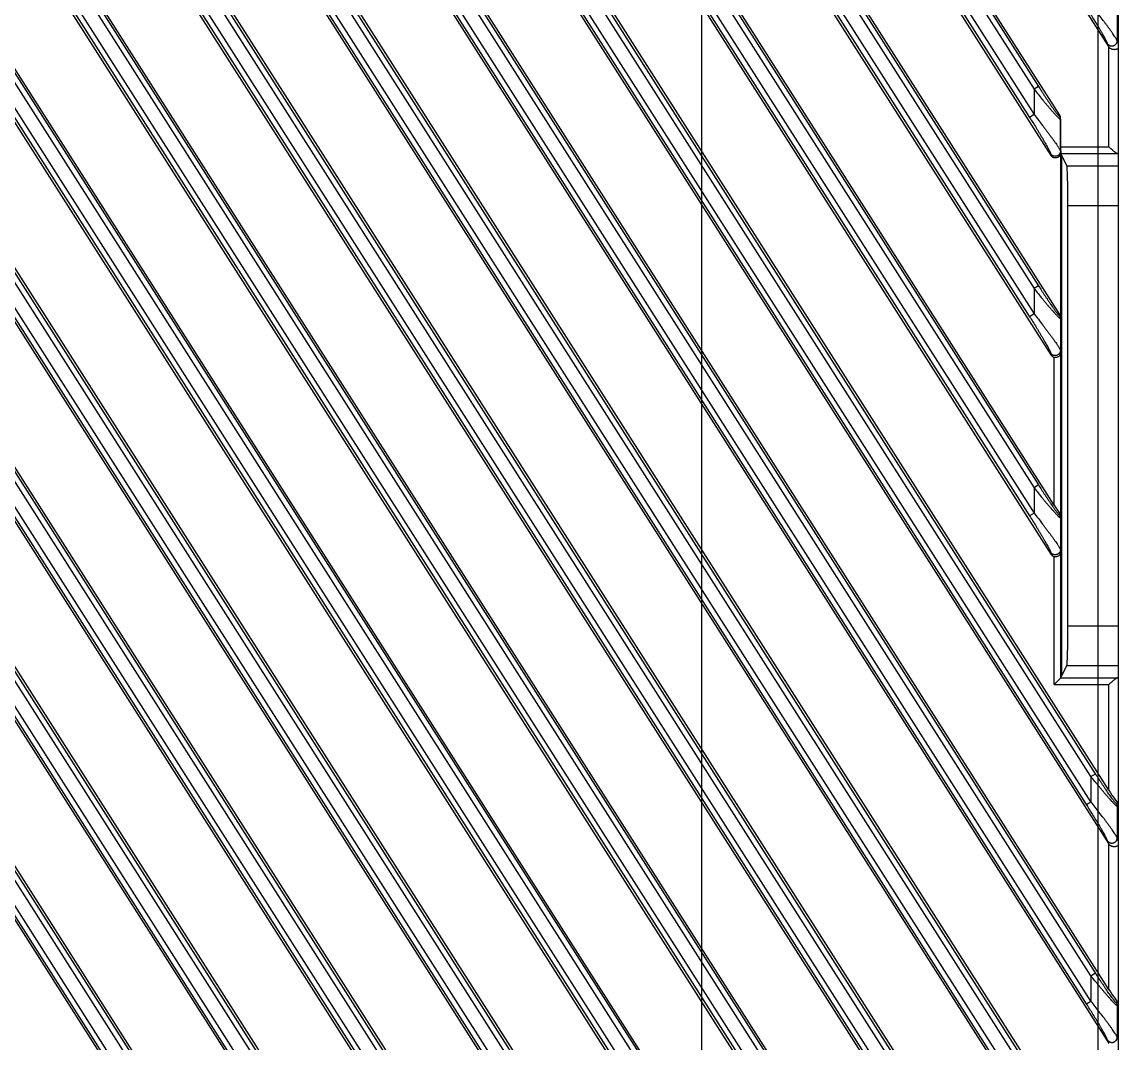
# Model space of a CAD drawing. Header units: millimetres. Extents: x 562 to 17351, y 2396 to 6995.
# Drawn here: x 15055.9 to 15138.8, y 4704 to 4781.3 of the extents above; entities that cross this region are included whole.
import ezdxf

# ---------------------------------------------------------------- set-up
doc = ezdxf.new("R2010")
doc.units = ezdxf.units.MM

# ---------------------------------------------------------------- blocks, each defined once
blk = doc.blocks.new('DTGCNV')
at = {"color": 7, "linetype": 'Continuous'}
for p, q in [((13316.618, 5010.197), (13316.618, 4672.697)), ((13136.217, 5009.497), (13315.884, 4727.477)), ((13315.918, 4731.517), (13138.825, 5009.497)), ((13145.821, 5009.497), (13315.884, 4742.552)), ((13315.918, 4746.593), (13148.429, 5009.497)), ((13155.425, 5009.497), (13315.884, 4757.628)), ((13311.784, 4768.157), (13158.034, 5009.497)), ((13165.029, 5009.497), (13311.536, 4779.528)), ((13311.784, 4783.233), (13167.638, 5009.497)), ((13174.633, 5009.497), (13311.536, 4794.603)), ((13241.862, 5009.497), (13311.536, 4900.131)), ((13312.208, 4903.17), (13244.47, 5009.497)), ((13251.466, 5009.497), (13315.884, 4908.381)), ((13314.903, 4732.763), (13139.328, 5008.36)), ((13314.903, 4747.839), (13148.933, 5008.36)), ((13314.903, 4762.914), (13158.537, 5008.36)), ((13168.141, 5008.36), (13310.593, 4784.754)), ((13177.745, 5008.36), (13310.593, 4799.829)), ((13244.973, 5008.36), (13310.593, 4905.357)), ((13314.231, 4730.419), (13137.436, 5007.932)), ((13314.567, 4730.633), (13137.772, 5008.146)), ((13314.567, 4732.549), (13138.992, 5008.146)), ((13314.231, 4745.494), (13147.04, 5007.932)), ((13314.567, 4745.708), (13147.376, 5008.146)), ((13314.567, 4747.625), (13148.596, 5008.146)), ((13314.231, 4760.57), (13156.644, 5007.932)), ((13314.567, 4760.784), (13156.98, 5008.146)), ((13314.567, 4762.7), (13158.201, 5008.146)), ((13166.248, 5007.932), (13309.921, 4782.41)), ((13166.584, 5008.146), (13310.257, 4782.624)), ((13167.805, 5008.146), (13310.257, 4784.54)), ((13175.852, 5007.932), (13309.921, 4797.485)), ((13176.188, 5008.146), (13310.257, 4797.699)), ((13177.409, 5008.146), (13310.257, 4799.615)), ((13243.081, 5007.932), (13309.921, 4903.013)), ((13243.417, 5008.146), (13310.257, 4903.227)), ((13244.637, 5008.146), (13310.257, 4905.143)), ((13129.327, 5005.237), (13315.884, 4712.401)), ((13315.918, 4716.442), (13131.855, 5005.363)), ((13311.784, 4798.308), (13179.875, 5005.363)), ((13186.951, 5005.237), (13312.75, 4807.772)), ((13315.271, 4807.911), (13189.48, 5005.363)), ((13196.556, 5005.237), (13315.884, 4817.929)), ((13315.918, 4821.969), (13199.084, 5005.363)), ((13206.16, 5005.237), (13315.884, 4833.005)), ((13315.918, 4837.045), (13208.688, 5005.363)), ((13215.764, 5005.237), (13315.884, 4848.08)), ((13315.918, 4852.12), (13218.292, 5005.363)), ((13225.368, 5005.237), (13311.536, 4869.98)), ((13311.784, 4873.685), (13227.896, 5005.363)), ((13234.972, 5005.237), (13311.536, 4885.056)), ((13312.208, 4888.095), (13238.093, 5004.433)), ((13314.231, 4715.344), (13130.577, 5003.622)), ((13314.567, 4715.558), (13130.913, 5003.836)), ((13314.567, 4717.474), (13132.134, 5003.836)), ((13314.903, 4717.688), (13132.47, 5004.051)), ((13188.202, 5003.622), (13312.118, 4809.113)), ((13188.538, 5003.836), (13312.454, 4809.327)), ((13313.675, 4809.327), (13189.758, 5003.836)), ((13314.011, 4809.541), (13190.094, 5004.051)), ((13314.231, 4820.871), (13197.806, 5003.622)), ((13314.567, 4821.085), (13198.142, 5003.836)), ((13314.567, 4823.001), (13199.362, 5003.836)), ((13314.903, 4823.216), (13199.698, 5004.051)), ((13314.231, 4835.947), (13207.41, 5003.622)), ((13314.567, 4836.161), (13207.746, 5003.836)), ((13314.567, 4838.077), (13208.966, 5003.836)), ((13314.903, 4838.291), (13209.302, 5004.051)), ((13314.231, 4851.022), (13217.014, 5003.622)), ((13314.567, 4851.236), (13217.35, 5003.836)), ((13314.567, 4853.152), (13218.571, 5003.836)), ((13314.903, 4853.366), (13218.907, 5004.051)), ((13226.618, 5003.622), (13309.921, 4872.862)), ((13226.954, 5003.836), (13310.257, 4873.076)), ((13228.175, 5003.836), (13310.257, 4874.992)), ((13228.511, 5004.051), (13310.593, 4875.206)), ((13236.222, 5003.622), (13309.921, 4887.937)), ((13236.558, 5003.836), (13310.257, 4888.152)), ((13237.779, 5003.836), (13310.257, 4890.068)), ((13238.115, 5004.051), (13310.593, 4890.282)), ((13316.559, 4911.19), (13316.559, 4908.798)), ((13316.618, 4908.596), (13316.559, 4908.798)), ((13315.884, 4908.381), (13315.825, 4908.584)), ((13315.918, 4900.772), (13315.918, 4908.335)), ((13310.593, 4905.357), (13310.257, 4905.143)), ((13310.257, 4905.143), (13310.257, 4903.227)), ((13310.257, 4903.227), (13309.921, 4903.013)), ((13312.193, 4903.1), (13312.208, 4903.17)), ((13312.257, 4902.886), (13312.271, 4902.953)), ((13312.257, 4902.886), (13312.257, 4900.463)), ((13312.271, 4900.772), (13312.271, 4902.953)), ((13312.257, 4900.463), (13312.271, 4900.35)), ((13312.271, 4900.772), (13315.918, 4900.772)), ((13311.521, 4900.249), (13311.536, 4900.131)), ((13312.27, 4900.298), (13312.271, 4887.878)), ((13312.271, 4900.35), (13312.271, 4900.298)), ((13312.284, 4900.273), (13316.581, 4900.273)), ((13312.747, 4899.346), (13312.284, 4900.273)), ((13312.371, 4860.796), (13312.371, 4900.099)), ((13312.747, 4899.346), (13316.618, 4899.346)), ((13312.821, 4896.35), (13316.618, 4896.35)), ((13312.821, 4864.544), (13312.821, 4896.35)), ((13310.593, 4890.282), (13310.257, 4890.068)), ((13310.257, 4890.068), (13310.257, 4888.152)), ((13310.257, 4888.152), (13309.921, 4887.937)), ((13312.193, 4888.025), (13312.208, 4888.095)), ((13312.257, 4887.811), (13312.271, 4887.878)), ((13312.257, 4887.811), (13312.257, 4885.387)), ((13311.521, 4885.173), (13311.536, 4885.056)), ((13311.784, 4873.685), (13311.784, 4884.879)), ((13312.257, 4885.387), (13312.284, 4885.175)), ((13312.284, 4872.862), (13312.284, 4885.175)), ((13310.593, 4875.206), (13310.257, 4874.992)), ((13310.257, 4874.992), (13310.257, 4873.076)), ((13310.257, 4873.076), (13309.921, 4872.862)), ((13312.193, 4872.949), (13312.214, 4873.049)), ((13312.284, 4872.862), (13312.257, 4872.735)), ((13312.257, 4872.735), (13312.257, 4870.312)), ((13311.521, 4870.098), (13311.536, 4869.98)), ((13311.784, 4860.122), (13311.784, 4869.803)), ((13312.257, 4870.312), (13312.284, 4870.1)), ((13312.284, 4860.622), (13312.284, 4870.1)), ((13312.821, 4864.544), (13316.618, 4864.544)), ((13312.284, 4860.622), (13312.747, 4861.548)), ((13312.747, 4861.548), (13316.618, 4861.548)), ((13311.784, 4860.122), (13312.283, 4860.622)), ((13312.283, 4860.622), (13316.581, 4860.622)), ((13311.784, 4860.122), (13315.918, 4860.122)), ((13315.918, 4852.12), (13315.918, 4860.122)), ((13314.567, 4853.152), (13314.903, 4853.366)), ((13314.567, 4853.152), (13314.567, 4851.236)), ((13314.231, 4851.022), (13314.567, 4851.236)), ((13316.605, 4851.134), (13316.497, 4851.102)), ((13316.618, 4850.905), (13316.559, 4850.888)), ((13316.559, 4850.888), (13316.559, 4848.496)), ((13315.884, 4848.08), (13315.825, 4848.282)), ((13316.618, 4848.294), (13316.559, 4848.496)), ((13315.918, 4837.045), (13315.918, 4848.033)), ((13314.567, 4838.077), (13314.903, 4838.291)), ((13314.567, 4838.077), (13314.567, 4836.161)), ((13314.231, 4835.947), (13314.567, 4836.161)), ((13316.605, 4836.058), (13316.497, 4836.027)), ((13316.618, 4835.83), (13316.559, 4835.813)), ((13316.559, 4835.813), (13316.559, 4833.421)), ((13315.884, 4833.005), (13315.825, 4833.207)), ((13316.618, 4833.219), (13316.559, 4833.421))]:
    blk.add_line(p, q, dxfattribs=at)
for centre, radius, start, end in [((13311.861, 4902.885), 0.396, 0.20796, 32.97411), ((13311.861, 4887.809), 0.396, 0.20796, 32.97411), ((13311.861, 4872.734), 0.396, 0.20796, 32.97411), ((13316.158, 4850.887), 0.402, 0.12821, 32.37179), ((13316.158, 4835.812), 0.402, 0.12821, 32.37179)]:
    blk.add_arc(centre, radius, start, end, dxfattribs=at)
for centre, major_axis, ratio, start_param, end_param in [((13316.217, 4908.606), (-0.117, 0.402), 0.954439, -4.415997, -4.276035), ((13311.871, 4902.952), (0.085, 0.394), 0.992337, -1.357318, -0.787827), ((13312.284, 4900.772), (0, 0.5), 0.026186, -4.712389, -3.193953), ((13315.918, 4900.261), (0.7, 0), 0.052408, 0, 0.329), ((13312.743, 4896.35), (0, 3), 0.026186, -1.570796, -0.05236), ((13311.871, 4887.877), (0.085, 0.394), 0.992337, -1.357318, -0.787827), ((13311.871, 4885.277), (-0.052, 0.405), 0.97951, -4.264838, -3.490965), ((13311.784, 4873.766), (-0.499, 0.789), 0.046753, -4.638574, -3.601913), ((13311.871, 4870.201), (-0.052, 0.405), 0.97951, -4.264838, -3.490965), ((13312.743, 4864.544), (0, 3), 0.026186, -3.089233, -1.570796), ((13311.784, 4860.623), (0.5, 0), 0.052408, -0.05236, -0.02618), ((13315.918, 4860.633), (0.7, 0), 0.052408, -0.329, 0), ((13315.918, 4852.234), (-0.698, 1.104), 0.046753, -4.638574, -3.259594), ((13316.217, 4848.304), (-0.117, 0.402), 0.954439, -4.415997, -4.276035), ((13315.918, 4837.159), (-0.698, 1.104), 0.046753, -4.638574, -3.259594), ((13316.217, 4833.229), (-0.117, 0.402), 0.954439, -4.415997, -4.276035)]:
    blk.add_ellipse(centre, major_axis=major_axis, ratio=ratio, start_param=start_param, end_param=end_param, dxfattribs=at)
for points, knots in [([(13315.825, 4908.584), (13315.823, 4908.59), (13315.819, 4908.603), (13315.808, 4908.631), (13315.791, 4908.673), (13315.766, 4908.728), (13315.736, 4908.789), (13315.702, 4908.857), (13315.651, 4908.955), (13315.58, 4909.086), (13315.488, 4909.251), (13315.39, 4909.424), (13315.286, 4909.603), (13315.178, 4909.787), (13315.067, 4909.974), (13314.914, 4910.228), (13314.717, 4910.549), (13314.477, 4910.936), (13314.313, 4911.194), (13314.231, 4911.324)], [0, 0, 0, 0, 0.005901, 0.012735, 0.028952, 0.048163, 0.069902, 0.093761, 0.1194, 0.174923, 0.234768, 0.297789, 0.363198, 0.430435, 0.499095, 0.568871, 0.710853, 0.85493, 1, 1, 1, 1]), ([(13316.559, 4908.798), (13316.557, 4908.803), (13316.553, 4908.815), (13316.541, 4908.841), (13316.522, 4908.878), (13316.494, 4908.928), (13316.46, 4908.984), (13316.422, 4909.046), (13316.362, 4909.139), (13316.278, 4909.265), (13316.167, 4909.425), (13316.046, 4909.595), (13315.917, 4909.774), (13315.782, 4909.959), (13315.641, 4910.148), (13315.446, 4910.408), (13315.194, 4910.738), (13314.884, 4911.138), (13314.673, 4911.404), (13314.567, 4911.538)], [0, 0, 0, 0, 0.00509, 0.010986, 0.025069, 0.041978, 0.061422, 0.083117, 0.106791, 0.15915, 0.216898, 0.278823, 0.34401, 0.411766, 0.481566, 0.552988, 0.699417, 0.848964, 1, 1, 1, 1]), ([(13315.825, 4908.584), (13315.836, 4908.567), (13315.862, 4908.535), (13315.908, 4908.494), (13315.96, 4908.46), (13316.018, 4908.435), (13316.079, 4908.419), (13316.142, 4908.413), (13316.206, 4908.417), (13316.268, 4908.43), (13316.328, 4908.452), (13316.383, 4908.484), (13316.433, 4908.523), (13316.476, 4908.569), (13316.511, 4908.621), (13316.538, 4908.677), (13316.554, 4908.737), (13316.559, 4908.778), (13316.559, 4908.798)], [0, 0, 0, 0, 0.061114, 0.122614, 0.184534, 0.246921, 0.309743, 0.372937, 0.436398, 0.5, 0.563602, 0.627063, 0.690257, 0.753079, 0.815466, 0.877386, 0.938886, 1, 1, 1, 1]), ([(13315.918, 4908.335), (13315.934, 4908.316), (13315.968, 4908.282), (13316.026, 4908.239), (13316.089, 4908.206), (13316.154, 4908.182), (13316.219, 4908.167), (13316.282, 4908.16), (13316.342, 4908.159), (13316.397, 4908.163), (13316.439, 4908.17), (13316.471, 4908.177), (13316.498, 4908.184), (13316.523, 4908.191), (13316.546, 4908.198), (13316.561, 4908.203), (13316.574, 4908.206), (13316.586, 4908.208), (13316.596, 4908.208), (13316.605, 4908.205), (13316.611, 4908.199), (13316.616, 4908.19), (13316.618, 4908.178), (13316.618, 4908.17), (13316.618, 4908.165)], [0, 0, 0, 0, 0.092092, 0.18383, 0.274482, 0.363041, 0.448376, 0.529457, 0.605459, 0.675766, 0.739913, 0.769539, 0.797439, 0.847676, 0.869774, 0.889641, 0.907107, 0.922074, 0.934647, 0.945489, 0.956057, 0.968087, 0.982675, 1, 1, 1, 1]), ([(13310.257, 4905.143), (13310.36, 4905.014), (13310.567, 4904.757), (13310.826, 4904.439), (13311.032, 4904.19), (13311.185, 4904.008), (13311.335, 4903.831), (13311.482, 4903.66), (13311.601, 4903.523), (13311.695, 4903.417), (13311.762, 4903.343), (13311.826, 4903.271), (13311.889, 4903.204), (13311.948, 4903.141), (13312.004, 4903.083), (13312.056, 4903.031), (13312.103, 4902.986), (13312.144, 4902.947), (13312.176, 4902.921), (13312.198, 4902.904), (13312.212, 4902.894), (13312.224, 4902.887), (13312.234, 4902.881), (13312.241, 4902.879), (13312.246, 4902.878), (13312.25, 4902.879), (13312.252, 4902.88), (13312.255, 4902.882), (13312.256, 4902.884), (13312.257, 4902.886)], [0, 0, 0, 0, 0.163599, 0.325517, 0.405208, 0.483611, 0.560291, 0.634699, 0.706102, 0.740385, 0.773533, 0.805367, 0.835691, 0.864271, 0.890851, 0.915138, 0.936821, 0.955575, 0.97109, 0.977548, 0.983108, 0.987753, 0.991491, 0.994362, 0.995508, 0.996494, 0.997369, 0.998198, 1, 1, 1, 1]), ([(13310.593, 4905.357), (13310.672, 4905.234), (13310.79, 4905.05), (13310.948, 4904.807), (13311.067, 4904.626), (13311.185, 4904.447), (13311.303, 4904.27), (13311.42, 4904.097), (13311.535, 4903.929), (13311.63, 4903.792), (13311.705, 4903.685), (13311.76, 4903.609), (13311.813, 4903.535), (13311.865, 4903.463), (13311.915, 4903.396), (13311.963, 4903.333), (13312.008, 4903.275), (13312.05, 4903.223), (13312.088, 4903.178), (13312.117, 4903.147), (13312.137, 4903.126), (13312.15, 4903.114), (13312.162, 4903.104), (13312.171, 4903.097), (13312.178, 4903.094), (13312.183, 4903.093), (13312.186, 4903.093), (13312.189, 4903.093), (13312.191, 4903.095), (13312.192, 4903.097), (13312.193, 4903.099), (13312.193, 4903.1)], [0, 0, 0, 0, 0.15694, 0.235083, 0.312792, 0.389889, 0.466133, 0.541222, 0.614757, 0.686184, 0.720877, 0.754726, 0.78758, 0.819246, 0.849499, 0.878053, 0.90457, 0.928641, 0.949798, 0.96753, 0.974953, 0.981338, 0.986644, 0.990849, 0.993984, 0.99519, 0.9962, 0.997085, 0.997946, 0.99889, 1, 1, 1, 1]), ([(13309.921, 4903.013), (13310.006, 4902.88), (13310.174, 4902.614), (13310.38, 4902.282), (13310.543, 4902.017), (13310.662, 4901.821), (13310.779, 4901.627), (13310.892, 4901.436), (13311.002, 4901.248), (13311.108, 4901.066), (13311.207, 4900.89), (13311.285, 4900.749), (13311.343, 4900.641), (13311.382, 4900.566), (13311.418, 4900.496), (13311.45, 4900.431), (13311.477, 4900.373), (13311.495, 4900.329), (13311.507, 4900.298), (13311.513, 4900.279), (13311.518, 4900.263), (13311.52, 4900.253), (13311.521, 4900.249)], [0, 0, 0, 0, 0.147854, 0.294636, 0.367264, 0.439153, 0.510088, 0.579799, 0.647935, 0.714028, 0.777425, 0.83718, 0.86528, 0.891898, 0.916748, 0.939475, 0.959663, 0.976821, 0.984101, 0.990427, 0.995741, 1, 1, 1, 1]), ([(13310.257, 4903.227), (13310.367, 4903.089), (13310.584, 4902.815), (13310.851, 4902.471), (13311.06, 4902.197), (13311.213, 4901.996), (13311.362, 4901.797), (13311.506, 4901.603), (13311.644, 4901.414), (13311.774, 4901.232), (13311.896, 4901.059), (13311.989, 4900.922), (13312.058, 4900.82), (13312.103, 4900.749), (13312.144, 4900.684), (13312.18, 4900.625), (13312.209, 4900.573), (13312.23, 4900.534), (13312.242, 4900.507), (13312.249, 4900.49), (13312.254, 4900.476), (13312.256, 4900.467), (13312.257, 4900.463)], [0, 0, 0, 0, 0.154445, 0.30727, 0.382534, 0.456692, 0.529432, 0.600377, 0.669045, 0.734822, 0.796897, 0.854183, 0.880595, 0.905226, 0.927827, 0.94811, 0.965769, 0.980485, 0.986646, 0.991965, 0.996419, 1, 1, 1, 1]), ([(13312.257, 4900.463), (13312.257, 4900.442), (13312.253, 4900.4), (13312.237, 4900.339), (13312.212, 4900.281), (13312.177, 4900.227), (13312.135, 4900.18), (13312.085, 4900.14), (13312.029, 4900.108), (13311.969, 4900.085), (13311.906, 4900.072), (13311.842, 4900.069), (13311.778, 4900.076), (13311.716, 4900.093), (13311.658, 4900.119), (13311.605, 4900.155), (13311.558, 4900.198), (13311.532, 4900.231), (13311.521, 4900.249)], [0, 0, 0, 0, 0.061771, 0.123674, 0.185724, 0.247974, 0.310429, 0.373081, 0.435901, 0.498841, 0.561846, 0.62485, 0.687789, 0.750605, 0.813254, 0.8757, 0.937956, 1, 1, 1, 1]), ([(13315.918, 4900.772), (13315.951, 4900.745), (13316.015, 4900.691), (13316.111, 4900.61), (13316.205, 4900.532), (13316.295, 4900.459), (13316.368, 4900.402), (13316.423, 4900.361), (13316.461, 4900.335), (13316.496, 4900.312), (13316.523, 4900.296), (13316.544, 4900.286), (13316.557, 4900.28), (13316.569, 4900.275), (13316.577, 4900.274), (13316.581, 4900.273)], [0, 0, 0, 0, 0.15268, 0.303625, 0.450751, 0.591571, 0.722639, 0.783067, 0.839077, 0.889751, 0.934068, 0.953529, 0.971042, 0.986537, 1, 1, 1, 1]), ([(13312.27, 4900.298), (13312.268, 4900.288), (13312.265, 4900.268), (13312.257, 4900.238), (13312.247, 4900.209), (13312.235, 4900.181), (13312.222, 4900.153), (13312.206, 4900.127), (13312.189, 4900.101), (13312.163, 4900.07), (13312.126, 4900.034), (13312.076, 4899.998), (13312.02, 4899.971), (13311.962, 4899.952), (13311.901, 4899.943), (13311.839, 4899.944), (13311.778, 4899.954), (13311.72, 4899.973), (13311.665, 4900.001), (13311.615, 4900.037), (13311.571, 4900.081), (13311.547, 4900.114), (13311.536, 4900.131)], [0, 0, 0, 0, 0.031228, 0.062521, 0.093849, 0.125129, 0.15636, 0.187602, 0.218877, 0.25016, 0.312643, 0.375129, 0.437617, 0.500102, 0.562588, 0.625073, 0.68756, 0.750046, 0.812535, 0.875018, 0.937518, 1, 1, 1, 1]), ([(13310.257, 4890.068), (13310.36, 4889.938), (13310.567, 4889.681), (13310.826, 4889.364), (13311.032, 4889.114), (13311.185, 4888.932), (13311.335, 4888.755), (13311.482, 4888.584), (13311.601, 4888.447), (13311.695, 4888.342), (13311.762, 4888.267), (13311.826, 4888.196), (13311.889, 4888.129), (13311.948, 4888.066), (13312.004, 4888.008), (13312.056, 4887.956), (13312.103, 4887.91), (13312.144, 4887.872), (13312.176, 4887.845), (13312.198, 4887.828), (13312.212, 4887.819), (13312.224, 4887.811), (13312.234, 4887.806), (13312.241, 4887.804), (13312.246, 4887.803), (13312.25, 4887.803), (13312.252, 4887.804), (13312.255, 4887.806), (13312.256, 4887.809), (13312.257, 4887.811)], [0, 0, 0, 0, 0.163599, 0.325517, 0.405208, 0.483611, 0.560291, 0.634699, 0.706102, 0.740385, 0.773533, 0.805367, 0.835691, 0.864271, 0.890851, 0.915138, 0.936821, 0.955575, 0.97109, 0.977548, 0.983108, 0.987753, 0.991491, 0.994362, 0.995508, 0.996494, 0.997369, 0.998198, 1, 1, 1, 1]), ([(13310.593, 4890.282), (13310.672, 4890.159), (13310.79, 4889.975), (13310.948, 4889.731), (13311.067, 4889.55), (13311.185, 4889.371), (13311.303, 4889.195), (13311.42, 4889.022), (13311.535, 4888.853), (13311.63, 4888.716), (13311.705, 4888.61), (13311.76, 4888.533), (13311.813, 4888.459), (13311.865, 4888.388), (13311.915, 4888.321), (13311.963, 4888.258), (13312.008, 4888.2), (13312.05, 4888.148), (13312.088, 4888.103), (13312.117, 4888.071), (13312.137, 4888.05), (13312.15, 4888.038), (13312.162, 4888.029), (13312.171, 4888.022), (13312.178, 4888.018), (13312.183, 4888.017), (13312.186, 4888.017), (13312.189, 4888.018), (13312.191, 4888.02), (13312.192, 4888.022), (13312.193, 4888.024), (13312.193, 4888.025)], [0, 0, 0, 0, 0.15694, 0.235083, 0.312792, 0.389889, 0.466133, 0.541222, 0.614757, 0.686184, 0.720877, 0.754726, 0.78758, 0.819246, 0.849499, 0.878053, 0.90457, 0.928641, 0.949798, 0.96753, 0.974953, 0.981338, 0.986644, 0.990849, 0.993984, 0.99519, 0.9962, 0.997085, 0.997946, 0.99889, 1, 1, 1, 1]), ([(13310.257, 4888.152), (13310.367, 4888.014), (13310.584, 4887.739), (13310.851, 4887.395), (13311.06, 4887.122), (13311.213, 4886.92), (13311.362, 4886.722), (13311.506, 4886.527), (13311.644, 4886.338), (13311.774, 4886.157), (13311.896, 4885.984), (13311.989, 4885.847), (13312.058, 4885.744), (13312.103, 4885.674), (13312.144, 4885.609), (13312.18, 4885.55), (13312.209, 4885.497), (13312.23, 4885.458), (13312.242, 4885.431), (13312.249, 4885.415), (13312.254, 4885.4), (13312.256, 4885.391), (13312.257, 4885.387)], [0, 0, 0, 0, 0.154445, 0.30727, 0.382534, 0.456692, 0.529432, 0.600377, 0.669045, 0.734822, 0.796897, 0.854183, 0.880595, 0.905226, 0.927827, 0.94811, 0.965769, 0.980485, 0.986646, 0.991965, 0.996419, 1, 1, 1, 1]), ([(13309.921, 4887.937), (13310.006, 4887.805), (13310.174, 4887.539), (13310.38, 4887.207), (13310.543, 4886.942), (13310.662, 4886.746), (13310.779, 4886.551), (13310.892, 4886.36), (13311.002, 4886.173), (13311.108, 4885.99), (13311.207, 4885.815), (13311.285, 4885.673), (13311.343, 4885.566), (13311.382, 4885.491), (13311.418, 4885.42), (13311.45, 4885.356), (13311.477, 4885.297), (13311.495, 4885.254), (13311.507, 4885.223), (13311.513, 4885.204), (13311.518, 4885.188), (13311.52, 4885.178), (13311.521, 4885.173)], [0, 0, 0, 0, 0.147854, 0.294636, 0.367264, 0.439153, 0.510088, 0.579799, 0.647935, 0.714028, 0.777425, 0.83718, 0.86528, 0.891898, 0.916748, 0.939475, 0.959663, 0.976821, 0.984101, 0.990427, 0.995741, 1, 1, 1, 1]), ([(13312.257, 4885.387), (13312.257, 4885.366), (13312.253, 4885.324), (13312.237, 4885.263), (13312.212, 4885.205), (13312.177, 4885.152), (13312.135, 4885.104), (13312.085, 4885.064), (13312.029, 4885.033), (13311.969, 4885.01), (13311.906, 4884.997), (13311.842, 4884.994), (13311.778, 4885.001), (13311.716, 4885.018), (13311.658, 4885.044), (13311.605, 4885.079), (13311.558, 4885.122), (13311.532, 4885.156), (13311.521, 4885.173)], [0, 0, 0, 0, 0.061771, 0.123674, 0.185724, 0.247974, 0.310429, 0.373081, 0.435901, 0.498841, 0.561846, 0.62485, 0.687789, 0.750605, 0.813254, 0.8757, 0.937956, 1, 1, 1, 1]), ([(13311.784, 4884.879), (13311.818, 4884.871), (13311.888, 4884.863), (13311.988, 4884.873), (13312.077, 4884.901), (13312.151, 4884.943), (13312.209, 4884.994), (13312.25, 4885.051), (13312.276, 4885.112), (13312.283, 4885.155), (13312.284, 4885.175)], [0, 0, 0, 0, 0.160899, 0.314742, 0.456494, 0.584742, 0.700638, 0.806545, 0.905309, 1, 1, 1, 1]), ([(13310.257, 4874.992), (13310.36, 4874.863), (13310.567, 4874.606), (13310.826, 4874.288), (13311.032, 4874.039), (13311.185, 4873.857), (13311.335, 4873.68), (13311.482, 4873.509), (13311.601, 4873.372), (13311.695, 4873.267), (13311.762, 4873.192), (13311.826, 4873.121), (13311.889, 4873.053), (13311.948, 4872.99), (13312.004, 4872.932), (13312.056, 4872.88), (13312.103, 4872.835), (13312.144, 4872.796), (13312.176, 4872.77), (13312.198, 4872.753), (13312.212, 4872.743), (13312.224, 4872.736), (13312.234, 4872.731), (13312.241, 4872.728), (13312.246, 4872.728), (13312.25, 4872.728), (13312.252, 4872.729), (13312.255, 4872.731), (13312.256, 4872.734), (13312.257, 4872.735)], [0, 0, 0, 0, 0.163599, 0.325517, 0.405208, 0.483611, 0.560291, 0.634699, 0.706102, 0.740385, 0.773533, 0.805367, 0.835691, 0.864271, 0.890851, 0.915138, 0.936821, 0.955575, 0.97109, 0.977548, 0.983108, 0.987753, 0.991491, 0.994362, 0.995508, 0.996494, 0.997369, 0.998198, 1, 1, 1, 1]), ([(13310.593, 4875.206), (13310.672, 4875.083), (13310.79, 4874.9), (13310.948, 4874.656), (13311.067, 4874.475), (13311.185, 4874.296), (13311.303, 4874.12), (13311.42, 4873.947), (13311.535, 4873.778), (13311.63, 4873.641), (13311.705, 4873.535), (13311.76, 4873.458), (13311.813, 4873.384), (13311.865, 4873.313), (13311.915, 4873.245), (13311.963, 4873.182), (13312.008, 4873.124), (13312.05, 4873.072), (13312.088, 4873.028), (13312.117, 4872.996), (13312.137, 4872.975), (13312.15, 4872.963), (13312.162, 4872.953), (13312.171, 4872.947), (13312.178, 4872.943), (13312.183, 4872.942), (13312.186, 4872.942), (13312.189, 4872.943), (13312.191, 4872.944), (13312.192, 4872.947), (13312.193, 4872.948), (13312.193, 4872.949)], [0, 0, 0, 0, 0.15694, 0.235083, 0.312792, 0.389889, 0.466133, 0.541222, 0.614757, 0.686184, 0.720877, 0.754726, 0.78758, 0.819246, 0.849499, 0.878053, 0.90457, 0.928641, 0.949798, 0.96753, 0.974953, 0.981338, 0.986644, 0.990849, 0.993984, 0.99519, 0.9962, 0.997085, 0.997946, 0.99889, 1, 1, 1, 1]), ([(13310.257, 4873.076), (13310.367, 4872.939), (13310.584, 4872.664), (13310.851, 4872.32), (13311.06, 4872.046), (13311.213, 4871.845), (13311.362, 4871.646), (13311.506, 4871.452), (13311.644, 4871.263), (13311.774, 4871.081), (13311.896, 4870.909), (13311.989, 4870.772), (13312.058, 4870.669), (13312.103, 4870.598), (13312.144, 4870.533), (13312.18, 4870.474), (13312.209, 4870.422), (13312.23, 4870.383), (13312.242, 4870.356), (13312.249, 4870.339), (13312.254, 4870.325), (13312.256, 4870.316), (13312.257, 4870.312)], [0, 0, 0, 0, 0.154445, 0.30727, 0.382534, 0.456692, 0.529432, 0.600377, 0.669045, 0.734822, 0.796897, 0.854183, 0.880595, 0.905226, 0.927827, 0.94811, 0.965769, 0.980485, 0.986646, 0.991965, 0.996419, 1, 1, 1, 1]), ([(13312.284, 4872.862), (13312.283, 4872.878), (13312.28, 4872.911), (13312.266, 4872.959), (13312.245, 4873.006), (13312.225, 4873.035), (13312.214, 4873.049)], [0, 0, 0, 0, 0.23991, 0.484403, 0.736695, 1, 1, 1, 1]), ([(13309.921, 4872.862), (13310.006, 4872.729), (13310.174, 4872.464), (13310.38, 4872.131), (13310.543, 4871.867), (13310.662, 4871.67), (13310.779, 4871.476), (13310.892, 4871.285), (13311.002, 4871.097), (13311.108, 4870.915), (13311.207, 4870.739), (13311.285, 4870.598), (13311.343, 4870.491), (13311.382, 4870.415), (13311.418, 4870.345), (13311.45, 4870.28), (13311.477, 4870.222), (13311.495, 4870.178), (13311.507, 4870.148), (13311.513, 4870.129), (13311.518, 4870.112), (13311.52, 4870.102), (13311.521, 4870.098)], [0, 0, 0, 0, 0.147854, 0.294636, 0.367264, 0.439153, 0.510088, 0.579799, 0.647935, 0.714028, 0.777425, 0.83718, 0.86528, 0.891898, 0.916748, 0.939475, 0.959663, 0.976821, 0.984101, 0.990427, 0.995741, 1, 1, 1, 1]), ([(13312.257, 4870.312), (13312.257, 4870.291), (13312.253, 4870.249), (13312.237, 4870.188), (13312.212, 4870.13), (13312.177, 4870.076), (13312.135, 4870.029), (13312.085, 4869.989), (13312.029, 4869.957), (13311.969, 4869.935), (13311.906, 4869.921), (13311.842, 4869.918), (13311.778, 4869.925), (13311.716, 4869.942), (13311.658, 4869.969), (13311.605, 4870.004), (13311.558, 4870.047), (13311.532, 4870.08), (13311.521, 4870.098)], [0, 0, 0, 0, 0.061771, 0.123674, 0.185724, 0.247974, 0.310429, 0.373081, 0.435901, 0.498841, 0.561846, 0.62485, 0.687789, 0.750605, 0.813254, 0.8757, 0.937956, 1, 1, 1, 1]), ([(13311.784, 4869.803), (13311.818, 4869.795), (13311.888, 4869.787), (13311.988, 4869.798), (13312.077, 4869.826), (13312.151, 4869.868), (13312.209, 4869.919), (13312.25, 4869.976), (13312.276, 4870.037), (13312.283, 4870.079), (13312.284, 4870.1)], [0, 0, 0, 0, 0.160899, 0.314742, 0.456494, 0.584742, 0.700638, 0.806545, 0.905309, 1, 1, 1, 1]), ([(13316.581, 4860.622), (13316.577, 4860.621), (13316.569, 4860.619), (13316.557, 4860.615), (13316.544, 4860.609), (13316.523, 4860.599), (13316.496, 4860.583), (13316.461, 4860.56), (13316.423, 4860.533), (13316.368, 4860.492), (13316.295, 4860.436), (13316.205, 4860.362), (13316.111, 4860.285), (13316.015, 4860.204), (13315.951, 4860.15), (13315.918, 4860.122)], [0, 0, 0, 0, 0.013463, 0.028958, 0.046471, 0.065932, 0.110248, 0.160922, 0.216933, 0.277361, 0.408429, 0.549248, 0.696374, 0.84732, 1, 1, 1, 1]), ([(13316.559, 4850.888), (13316.557, 4850.888), (13316.552, 4850.888), (13316.544, 4850.89), (13316.535, 4850.895), (13316.523, 4850.902), (13316.51, 4850.911), (13316.489, 4850.927), (13316.459, 4850.952), (13316.42, 4850.988), (13316.375, 4851.031), (13316.326, 4851.08), (13316.273, 4851.135), (13316.216, 4851.194), (13316.135, 4851.282), (13316.028, 4851.4), (13315.894, 4851.55), (13315.755, 4851.71), (13315.612, 4851.877), (13315.466, 4852.05), (13315.318, 4852.227), (13315.169, 4852.408), (13315.019, 4852.592), (13314.817, 4852.839), (13314.667, 4853.027), (13314.567, 4853.152)], [0, 0, 0, 0, 0.002036, 0.004765, 0.008306, 0.012701, 0.017956, 0.024063, 0.038745, 0.05652, 0.077106, 0.100208, 0.125538, 0.152825, 0.181822, 0.244102, 0.310933, 0.381227, 0.454167, 0.529124, 0.605619, 0.683271, 0.76177, 0.840872, 1, 1, 1, 1]), ([(13316.497, 4851.102), (13316.495, 4851.102), (13316.492, 4851.102), (13316.488, 4851.103), (13316.482, 4851.106), (13316.474, 4851.111), (13316.464, 4851.119), (13316.452, 4851.13), (13316.438, 4851.144), (13316.423, 4851.159), (13316.4, 4851.184), (13316.369, 4851.221), (13316.33, 4851.269), (13316.287, 4851.324), (13316.241, 4851.384), (13316.193, 4851.448), (13316.125, 4851.54), (13316.037, 4851.662), (13315.929, 4851.815), (13315.819, 4851.975), (13315.706, 4852.14), (13315.593, 4852.309), (13315.478, 4852.481), (13315.363, 4852.655), (13315.248, 4852.831), (13315.094, 4853.068), (13314.979, 4853.247), (13314.903, 4853.366)], [0, 0, 0, 0, 0.001988, 0.003277, 0.004801, 0.008605, 0.013451, 0.019328, 0.026206, 0.034036, 0.042764, 0.062675, 0.085465, 0.110691, 0.137955, 0.166932, 0.197336, 0.261568, 0.329268, 0.399486, 0.471568, 0.545042, 0.619552, 0.694837, 0.77068, 0.84692, 1, 1, 1, 1]), ([(13315.825, 4848.282), (13315.823, 4848.288), (13315.819, 4848.301), (13315.808, 4848.33), (13315.791, 4848.371), (13315.766, 4848.426), (13315.736, 4848.488), (13315.702, 4848.555), (13315.651, 4848.654), (13315.58, 4848.785), (13315.488, 4848.95), (13315.39, 4849.123), (13315.286, 4849.302), (13315.178, 4849.485), (13315.067, 4849.672), (13314.914, 4849.926), (13314.717, 4850.247), (13314.477, 4850.634), (13314.313, 4850.893), (13314.231, 4851.022)], [0, 0, 0, 0, 0.005901, 0.012735, 0.028952, 0.048163, 0.069902, 0.093761, 0.1194, 0.174923, 0.234768, 0.297789, 0.363198, 0.430435, 0.499095, 0.568871, 0.710853, 0.85493, 1, 1, 1, 1]), ([(13316.559, 4848.496), (13316.557, 4848.502), (13316.553, 4848.513), (13316.541, 4848.539), (13316.522, 4848.576), (13316.494, 4848.626), (13316.46, 4848.682), (13316.422, 4848.745), (13316.362, 4848.837), (13316.278, 4848.963), (13316.167, 4849.123), (13316.046, 4849.294), (13315.917, 4849.472), (13315.782, 4849.657), (13315.641, 4849.847), (13315.446, 4850.107), (13315.194, 4850.437), (13314.884, 4850.836), (13314.673, 4851.103), (13314.567, 4851.236)], [0, 0, 0, 0, 0.00509, 0.010986, 0.025069, 0.041978, 0.061422, 0.083117, 0.106791, 0.15915, 0.216898, 0.278823, 0.34401, 0.411766, 0.481566, 0.552988, 0.699417, 0.848964, 1, 1, 1, 1]), ([(13316.618, 4851.135), (13316.618, 4851.135), (13316.618, 4851.133), (13316.618, 4851.131), (13316.617, 4851.13), (13316.615, 4851.129), (13316.613, 4851.13), (13316.611, 4851.13), (13316.608, 4851.132), (13316.606, 4851.133), (13316.605, 4851.134)], [0, 0, 0, 0, 0.134296, 0.239838, 0.325336, 0.408088, 0.50825, 0.637794, 0.80127, 1, 1, 1, 1]), ([(13315.825, 4848.282), (13315.836, 4848.265), (13315.862, 4848.233), (13315.908, 4848.192), (13315.96, 4848.159), (13316.018, 4848.134), (13316.079, 4848.118), (13316.142, 4848.112), (13316.206, 4848.115), (13316.268, 4848.128), (13316.328, 4848.151), (13316.383, 4848.182), (13316.433, 4848.221), (13316.476, 4848.267), (13316.511, 4848.319), (13316.538, 4848.376), (13316.554, 4848.435), (13316.559, 4848.476), (13316.559, 4848.496)], [0, 0, 0, 0, 0.061114, 0.122614, 0.184534, 0.246921, 0.309743, 0.372937, 0.436398, 0.5, 0.563602, 0.627063, 0.690257, 0.753079, 0.815466, 0.877386, 0.938886, 1, 1, 1, 1]), ([(13315.918, 4848.033), (13315.934, 4848.015), (13315.968, 4847.98), (13316.026, 4847.938), (13316.089, 4847.905), (13316.154, 4847.881), (13316.219, 4847.865), (13316.282, 4847.858), (13316.342, 4847.857), (13316.397, 4847.861), (13316.439, 4847.868), (13316.471, 4847.875), (13316.498, 4847.882), (13316.523, 4847.89), (13316.546, 4847.897), (13316.561, 4847.901), (13316.574, 4847.904), (13316.586, 4847.906), (13316.596, 4847.906), (13316.605, 4847.903), (13316.611, 4847.897), (13316.616, 4847.888), (13316.618, 4847.877), (13316.618, 4847.868), (13316.618, 4847.864)], [0, 0, 0, 0, 0.092092, 0.18383, 0.274482, 0.363041, 0.448376, 0.529457, 0.605459, 0.675766, 0.739913, 0.769539, 0.797439, 0.847676, 0.869774, 0.889641, 0.907107, 0.922074, 0.934647, 0.945489, 0.956057, 0.968087, 0.982675, 1, 1, 1, 1]), ([(13316.497, 4836.027), (13316.495, 4836.026), (13316.492, 4836.027), (13316.488, 4836.028), (13316.482, 4836.031), (13316.474, 4836.036), (13316.464, 4836.044), (13316.452, 4836.055), (13316.438, 4836.068), (13316.423, 4836.084), (13316.4, 4836.109), (13316.369, 4836.145), (13316.33, 4836.194), (13316.287, 4836.249), (13316.241, 4836.309), (13316.193, 4836.373), (13316.125, 4836.465), (13316.037, 4836.587), (13315.929, 4836.74), (13315.819, 4836.9), (13315.706, 4837.065), (13315.593, 4837.234), (13315.478, 4837.406), (13315.363, 4837.58), (13315.248, 4837.756), (13315.094, 4837.993), (13314.979, 4838.171), (13314.903, 4838.291)], [0, 0, 0, 0, 0.001988, 0.003277, 0.004801, 0.008605, 0.013451, 0.019328, 0.026206, 0.034036, 0.042764, 0.062675, 0.085465, 0.110691, 0.137955, 0.166932, 0.197336, 0.261568, 0.329268, 0.399486, 0.471568, 0.545042, 0.619552, 0.694837, 0.77068, 0.84692, 1, 1, 1, 1]), ([(13316.559, 4835.813), (13316.557, 4835.812), (13316.552, 4835.812), (13316.544, 4835.815), (13316.535, 4835.82), (13316.523, 4835.826), (13316.51, 4835.835), (13316.489, 4835.851), (13316.459, 4835.876), (13316.42, 4835.912), (13316.375, 4835.955), (13316.326, 4836.004), (13316.273, 4836.059), (13316.216, 4836.119), (13316.135, 4836.206), (13316.028, 4836.325), (13315.894, 4836.475), (13315.755, 4836.635), (13315.612, 4836.802), (13315.466, 4836.975), (13315.318, 4837.152), (13315.169, 4837.333), (13315.019, 4837.516), (13314.817, 4837.764), (13314.667, 4837.951), (13314.567, 4838.077)], [0, 0, 0, 0, 0.002036, 0.004765, 0.008306, 0.012701, 0.017956, 0.024063, 0.038745, 0.05652, 0.077106, 0.100208, 0.125538, 0.152825, 0.181822, 0.244102, 0.310933, 0.381227, 0.454167, 0.529124, 0.605619, 0.683271, 0.76177, 0.840872, 1, 1, 1, 1]), ([(13315.825, 4833.207), (13315.823, 4833.213), (13315.819, 4833.226), (13315.808, 4833.254), (13315.791, 4833.296), (13315.766, 4833.351), (13315.736, 4833.412), (13315.702, 4833.48), (13315.651, 4833.578), (13315.58, 4833.709), (13315.488, 4833.874), (13315.39, 4834.047), (13315.286, 4834.226), (13315.178, 4834.41), (13315.067, 4834.597), (13314.914, 4834.851), (13314.717, 4835.172), (13314.477, 4835.559), (13314.313, 4835.817), (13314.231, 4835.947)], [0, 0, 0, 0, 0.005901, 0.012735, 0.028952, 0.048163, 0.069902, 0.093761, 0.1194, 0.174923, 0.234768, 0.297789, 0.363198, 0.430435, 0.499095, 0.568871, 0.710853, 0.85493, 1, 1, 1, 1]), ([(13316.559, 4833.421), (13316.557, 4833.426), (13316.553, 4833.438), (13316.541, 4833.464), (13316.522, 4833.501), (13316.494, 4833.551), (13316.46, 4833.607), (13316.422, 4833.669), (13316.362, 4833.762), (13316.278, 4833.888), (13316.167, 4834.048), (13316.046, 4834.218), (13315.917, 4834.397), (13315.782, 4834.582), (13315.641, 4834.771), (13315.446, 4835.031), (13315.194, 4835.362), (13314.884, 4835.761), (13314.673, 4836.027), (13314.567, 4836.161)], [0, 0, 0, 0, 0.00509, 0.010986, 0.025069, 0.041978, 0.061422, 0.083117, 0.106791, 0.15915, 0.216898, 0.278823, 0.34401, 0.411766, 0.481566, 0.552988, 0.699417, 0.848964, 1, 1, 1, 1]), ([(13316.618, 4836.06), (13316.618, 4836.059), (13316.618, 4836.058), (13316.618, 4836.056), (13316.617, 4836.054), (13316.615, 4836.054), (13316.613, 4836.054), (13316.611, 4836.055), (13316.608, 4836.057), (13316.606, 4836.058), (13316.605, 4836.058)], [0, 0, 0, 0, 0.134296, 0.239838, 0.325336, 0.408088, 0.50825, 0.637794, 0.80127, 1, 1, 1, 1]), ([(13315.825, 4833.207), (13315.836, 4833.19), (13315.862, 4833.158), (13315.908, 4833.117), (13315.96, 4833.083), (13316.018, 4833.058), (13316.079, 4833.042), (13316.142, 4833.036), (13316.206, 4833.04), (13316.268, 4833.053), (13316.328, 4833.075), (13316.383, 4833.107), (13316.433, 4833.146), (13316.476, 4833.192), (13316.511, 4833.244), (13316.538, 4833.3), (13316.554, 4833.36), (13316.559, 4833.401), (13316.559, 4833.421)], [0, 0, 0, 0, 0.061114, 0.122614, 0.184534, 0.246921, 0.309743, 0.372937, 0.436398, 0.5, 0.563602, 0.627063, 0.690257, 0.753079, 0.815466, 0.877386, 0.938886, 1, 1, 1, 1])]:
    blk.add_open_spline(points, degree=3, knots=knots, dxfattribs=at)
blk = doc.blocks.new('*U61')
blk.add_blockref('DTGCNV', (-13016.618, -4845.197))
blk = doc.blocks.new('*U62')
at = {"color": 0, "linetype": 'ByBlock', "lineweight": -2, "transparency": 16777216}
blk.add_blockref('*U61', (2400, 675), dxfattribs=at)
blk = doc.blocks.new('dfx')
at = {"color": 114, "linetype": 'Continuous', "lineweight": -3, "true_color": 0x139b48}
for p, q in [((13722.982, 8188.727), (13722.982, 8861.227)), ((13692.982, 8283.727), (13692.982, 8771.227))]:
    blk.add_line(p, q, dxfattribs=at)
blk = doc.blocks.new('*U142')
blk.add_blockref('dfx', (-13416.982, -8530.477))
blk = doc.blocks.new('*U143')
at = {"color": 0, "linetype": 'ByBlock', "lineweight": -2, "transparency": 16777216}
blk.add_blockref('*U142', (2400, 675), dxfattribs=at)

msp = doc.modelspace()

# ---------------------------------------------------------------- block references
for name, p in [('*U62', (12438.816, 4041.217)), ('*U143', (12431.316, 4211.467))]:
    msp.add_blockref(name, p)

doc.saveas('drawing.dxf')
